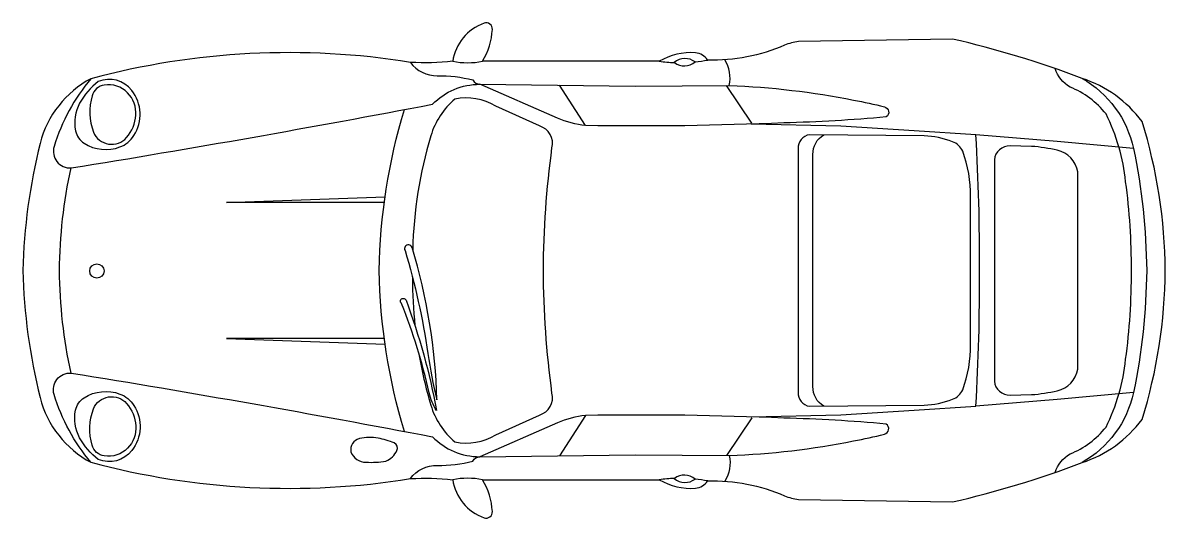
# Model space of a CAD drawing. Extents: x -2.11 to 2.14, y -1.02 to 0.82.
import ezdxf

# ---------------------------------------------------------------- set-up
doc = ezdxf.new("R2010")
doc.units = 0
doc.layers.get('0').update_dxf_attribs({"linetype": 'CONTINUOUS'})

msp = doc.modelspace()

# ---------------------------------------------------------------- linework, layer by layer
for points in [[(2.1383, -0.1027, 0.073985), (2.0525, 0.4511, 0.153936), (1.8295, 0.6112, 0.035069), (1.3475, 0.7573), (0.7759, 0.7477, 0.080758), (0.7241, 0.7344, -0.111291), (0.4382, 0.6794, 0.222022), (0.3929, 0.7061, 0.155977), (0.2582, 0.6747), (-0.398, 0.6747, 0.115278), (-0.3618, 0.793, 0.541385), (-0.3926, 0.8162, 0.273922), (-0.5093, 0.6747, -0.044974), (-0.6662, 0.6708, 0.105774), (-1.8535, 0.6101, 0.212201), (-2.0423, 0.3693, 0.055723), (-2.1067, -0.1027, 0.055723), (-2.0423, -0.5748, 0.212201), (-1.8535, -0.8155, 0.105774), (-0.6662, -0.8762, -0.044974), (-0.5093, -0.8801, 0.273922), (-0.3926, -1.0216, 0.541385), (-0.3618, -0.9984, 0.115278), (-0.398, -0.8801), (0.2582, -0.8801, 0.155977), (0.3929, -0.9115, 0.222022), (0.4382, -0.8849, -0.111291), (0.7241, -0.9399, 0.080758), (0.7759, -0.9531), (1.3475, -0.9627, 0.035069), (1.8295, -0.8166, 0.153936), (2.0525, -0.6565, 0.073985)], [(-1.6939, 0.3985, 0.318262), (-1.7018, 0.5666, 0.336631), (-1.8263, 0.5995, 0.107863), (-1.8958, 0.5187, 0.176217), (-1.9108, 0.4164, 0.204198), (-1.8786, 0.3699, 0.234058), (-1.7462, 0.3563, 0.162353)], [(-1.7211, 0.3914, 0.163341), (-1.6868, 0.4743, 0.213722), (-1.7176, 0.558, 0.243766), (-1.8042, 0.5866, 0.291481), (-1.8492, 0.5466, 0.158425), (-1.8442, 0.4114, 0.556548)], [(0.7741, -0.1027), (0.7741, -0.5549, 0.388823), (0.8168, -0.6073), (1.2427, -0.6032, 0.078172), (1.3478, -0.5814, 0.196108), (1.386, -0.5459, 0.096829), (1.4146, -0.3768), (1.4146, -0.1027), (1.4146, 0.1713, 0.096829), (1.386, 0.3405, 0.196108), (1.3478, 0.376, 0.078172), (1.2427, 0.3978), (0.8168, 0.4019, 0.388823), (0.7741, 0.3494)], [(1.5036, -0.1027), (1.5036, -0.5136, 0.407574), (1.5629, -0.5655), (1.642, -0.5641, 0.03281), (1.7374, -0.5498, 0.311096), (1.8132, -0.4689), (1.8132, -0.1027), (1.8132, 0.2635, 0.311096), (1.7374, 0.3444, 0.03281), (1.642, 0.3587), (1.5629, 0.3601, 0.407574), (1.5036, 0.3082)], [(-0.568, -0.5835, 0.066931), (-0.6604, -0.0174, 1.115799), (-0.6865, -0.0287, -0.036962), (-0.6017, -0.4114, 0.02456)], [(-0.6828, -0.2132, -0.043566), (-0.5693, -0.6234, -0.084927), (-0.5967, -0.5573, 0.037508), (-0.699, -0.2257, -1.353737)], [(-1.6939, -0.6039, -0.318262), (-1.7018, -0.772, -0.336631), (-1.8263, -0.8049, -0.107863), (-1.8958, -0.7241, -0.176217), (-1.9108, -0.6218, -0.204198), (-1.8786, -0.5753, -0.234058), (-1.7462, -0.5617, -0.162353)], [(-1.7211, -0.5968, -0.163341), (-1.6868, -0.6797, -0.213722), (-1.7176, -0.7634, -0.243766), (-1.8042, -0.792, -0.291481), (-1.8492, -0.752, -0.158425), (-1.8442, -0.6168, -0.556548)], [(-0.7165, -0.7718, 0.383263), (-0.7263, -0.7435, 0.054412), (-0.7867, -0.726, 0.109062), (-0.8559, -0.7274, 0.400423), (-0.8874, -0.7763, 0.320332), (-0.8311, -0.815, 0.05979), (-0.7576, -0.811, 0.197788)]]:
    msp.add_lwpolyline(points, format="xyb", close=True)
for points in [[(0.5185, 0.585, 0.192613), (0.5025, 0.6805, 0.192613)], [(-0.6662, 0.6708, 0.242846), (-0.5666, 0.6213, -0.066443), (-0.434, 0.6053, 0.284222), (-0.4085, 0.5892, 0.284222)], [(1.7291, -0.8532, -0.178742), (1.7851, -0.7845, 0.128631), (1.9185, -0.6847, 0.089194), (1.9915, -0.4327, 0.036776), (2.0128, -0.1027, 0.036776), (1.9915, 0.2273, 0.089194), (1.9185, 0.4793, 0.128631), (1.7851, 0.5791, -0.178742), (1.7291, 0.6478)], [(-1.8535, 0.6101, 0.101535), (-1.9905, 0.3585, 0.52292), (-1.9273, 0.2783, 0.007101), (-0.5841, 0.5152, -0.204495), (-0.4085, 0.5892), (0.1688, 0.5823), (0.5185, 0.585, -0.038718), (0.9806, 0.5307, -0.010841), (1.095, 0.5057, -0.648), (1.102, 0.468, -0.015753), (0.7212, 0.4457, -0.014486), (-0.0156, 0.4359, -0.071916), (-0.12, 0.4635), (-0.4085, 0.5892)], [(1.8295, 0.6112, -0.211518), (2.021, 0.3506, -0.047818), (2.0696, -0.1027, -0.047818), (2.021, -0.556, -0.211518), (1.8295, -0.8166, -0.211518)], [(-0.636, -0.408, 0.031083), (-0.5906, -0.603, 0.14503), (-0.501, -0.7399, 0.190771), (-0.3496, -0.7135), (-0.1863, -0.6398, 0.400838), (-0.1403, -0.5583, -0.031829), (-0.1722, -0.1027, -0.031829), (-0.1403, 0.3528, 0.400838), (-0.1863, 0.4344), (-0.3496, 0.5081, 0.190771), (-0.501, 0.5344, 0.14503), (-0.5906, 0.3976, 0.06672), (-0.658, -0.0253)], [(-0.6888, -0.7007, -0.070312), (-0.7821, -0.1027, -0.070312), (-0.6888, 0.4953)], [(0.5993, -0.6469), (0.9331, -0.6389), (1.2061, -0.6212), (1.4349, -0.6063, 0.016855), (1.4482, -0.1027, 0.016855), (1.4349, 0.4009), (1.2061, 0.4158), (0.9331, 0.4335), (0.5993, 0.4415)], [(0.8702, -0.6068, -0.278411), (0.8292, -0.5342), (0.8292, -0.1027), (0.8292, 0.3288, -0.278411), (0.8702, 0.4014)], [(-1.9273, -0.4837, -0.051873), (-1.9706, -0.1027, -0.051873), (-1.9273, 0.2783)], [(-0.6584, -0.1294, 0.027717), (-0.6497, -0.3077, 0.14503)], [(-1.8535, -0.8155, -0.101535), (-1.9905, -0.5639, -0.52292), (-1.9273, -0.4837, -0.007101), (-0.5841, -0.7206, 0.204495), (-0.4085, -0.7946), (0.1688, -0.7877), (0.5185, -0.7904, 0.038718), (0.9806, -0.7362, 0.010841), (1.095, -0.7111, 0.648), (1.102, -0.6734, 0.015753), (0.7212, -0.6511, 0.014486), (-0.0156, -0.6414, 0.071916), (-0.12, -0.6689), (-0.4085, -0.7946)], [(-0.6662, -0.8762, -0.242846), (-0.5666, -0.8268, 0.066443), (-0.434, -0.8108, -0.284222), (-0.4085, -0.7946, -0.284222)], [(0.5185, -0.7904, -0.192613), (0.5025, -0.886, -0.192613)]]:
    msp.add_lwpolyline(points, format="xyb")
for points in [[(-0.0156, 0.4359), (-0.1123, 0.5857)], [(0.6028, 0.4453), (0.5086, 0.5849)], [(2.021, 0.3506), (1.7365, 0.3763), (1.4349, 0.4009)], [(-0.7636, 0.1499), (-1.35, 0.1499), (-0.7608, 0.1707)], [(-0.7636, -0.3554), (-1.35, -0.3554), (-0.7608, -0.3761)], [(2.021, -0.556), (1.7365, -0.5818), (1.4349, -0.6063)], [(-0.0156, -0.6414), (-0.1123, -0.7911)], [(0.6028, -0.6507), (0.5086, -0.7903)]]:
    msp.add_lwpolyline(points)
msp.add_circle((-1.8317, -0.1044), 0.0266)
for centre, radius, start, end in [((0.3545, 0.623), 0.0619, 53.34, 130.5245), ((0.3335, 1.234), 0.5643, 275.8996, 280.6987), ((-0.4536, 0.9691), 0.2997, 259.298, 280.702), ((0.3335, 1.234), 0.5643, 262.3343, 268.0614), ((0.3514, 0.7173), 0.06, 231.9068, 311.9577), ((-0.4536, -1.1746), 0.2997, 79.298, 100.702), ((0.3335, -1.4394), 0.5643, 91.9386, 97.6657), ((0.3514, -0.9227), 0.06, 48.0423, 128.0932), ((0.3545, -0.8284), 0.0619, 229.4755, 306.66), ((0.3335, -1.4394), 0.5643, 79.3013, 84.1004)]:
    msp.add_arc(centre, radius, start, end)

doc.saveas('drawing.dxf')
